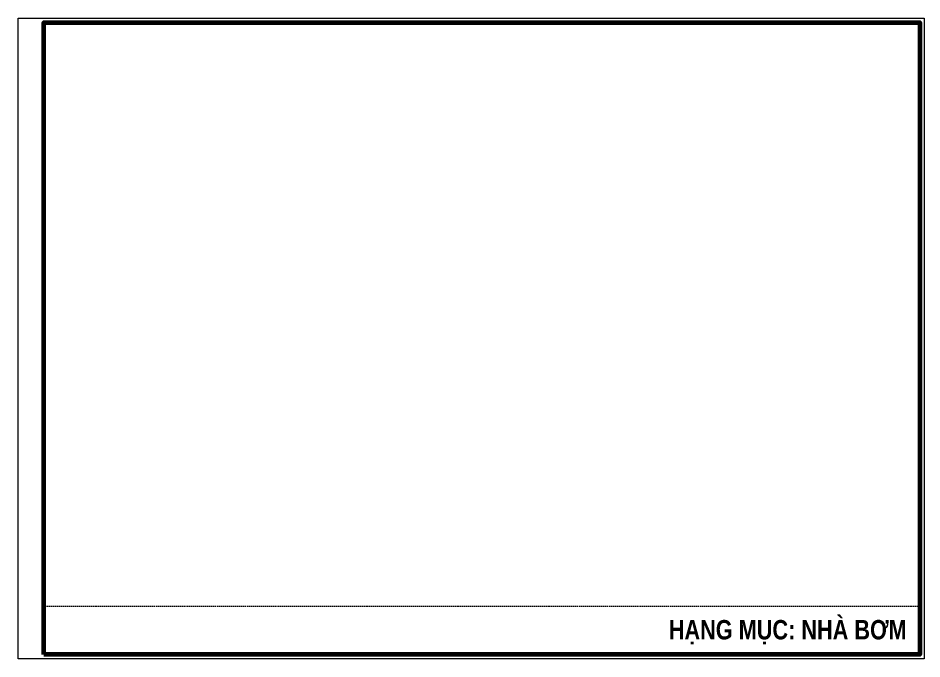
# Model space of a CAD drawing. Header units: millimetres. Extents: x 54880 to 178058, y 52937 to 130733.
# Drawn here: x 104309 to 146209, y 101033 to 130733 of the extents above; entities that cross this region are included whole.
import ezdxf
from ezdxf.enums import TextEntityAlignment as Align

# ---------------------------------------------------------------- set-up
doc = ezdxf.new("R2010")
doc.units = ezdxf.units.MM
doc.header["$LTSCALE"] = 250
doc.header["$MEASUREMENT"] = 0
doc.linetypes.add('DASHED', pattern=[0.75, 0.5, -0.25])
doc.layers.get('Defpoints').update_dxf_attribs({"color": 1})
doc.layers.add('0-Text', color=7, linetype='Continuous')
doc.layers.add('Khungten_LCDI', color=7, linetype='Continuous', lineweight=5)
doc.layers.add('V KHUAT MANH', color=27, linetype='DASHED', lineweight=5)
doc.styles.add('LC3', font='', dxfattribs={"width": 0.8})
doc.styles.get('LC3').set_extended_font_data('.VnArialH', bold=True)

msp = doc.modelspace()

# ---------------------------------------------------------------- linework, layer by layer
at = {"layer": 'Defpoints', "lineweight": 0, "elevation": 0}
msp.add_lwpolyline([(104309.1, 101033.3), (104309.1, 130733.3), (146309.1, 130733.3), (146309.1, 101033.3)], close=True, dxfattribs=at)
at = {"layer": 'Khungten_LCDI', "color": 5, "lineweight": 60, "elevation": 0}
msp.add_lwpolyline([(105509.1, 101233.3), (105509.1, 130533.3), (146109.1, 130533.3), (146109.1, 101233.3)], close=True, dxfattribs=at)
at = {"layer": 'V KHUAT MANH', "ltscale": 0.5}
msp.add_line((146109.1, 103456.1, 0), (105509.1, 103456.1, 0), dxfattribs=at)

# ---------------------------------------------------------------- texts
at = {"layer": '0-Text', "style": 'LC3', "width": 0.8}
msp.add_text('H¹NG MôC: nhµ b¬m', height=900, dxfattribs=at).set_placement((145499.2, 101937.3, 0), align=Align.RIGHT)

doc.saveas('drawing.dxf')
